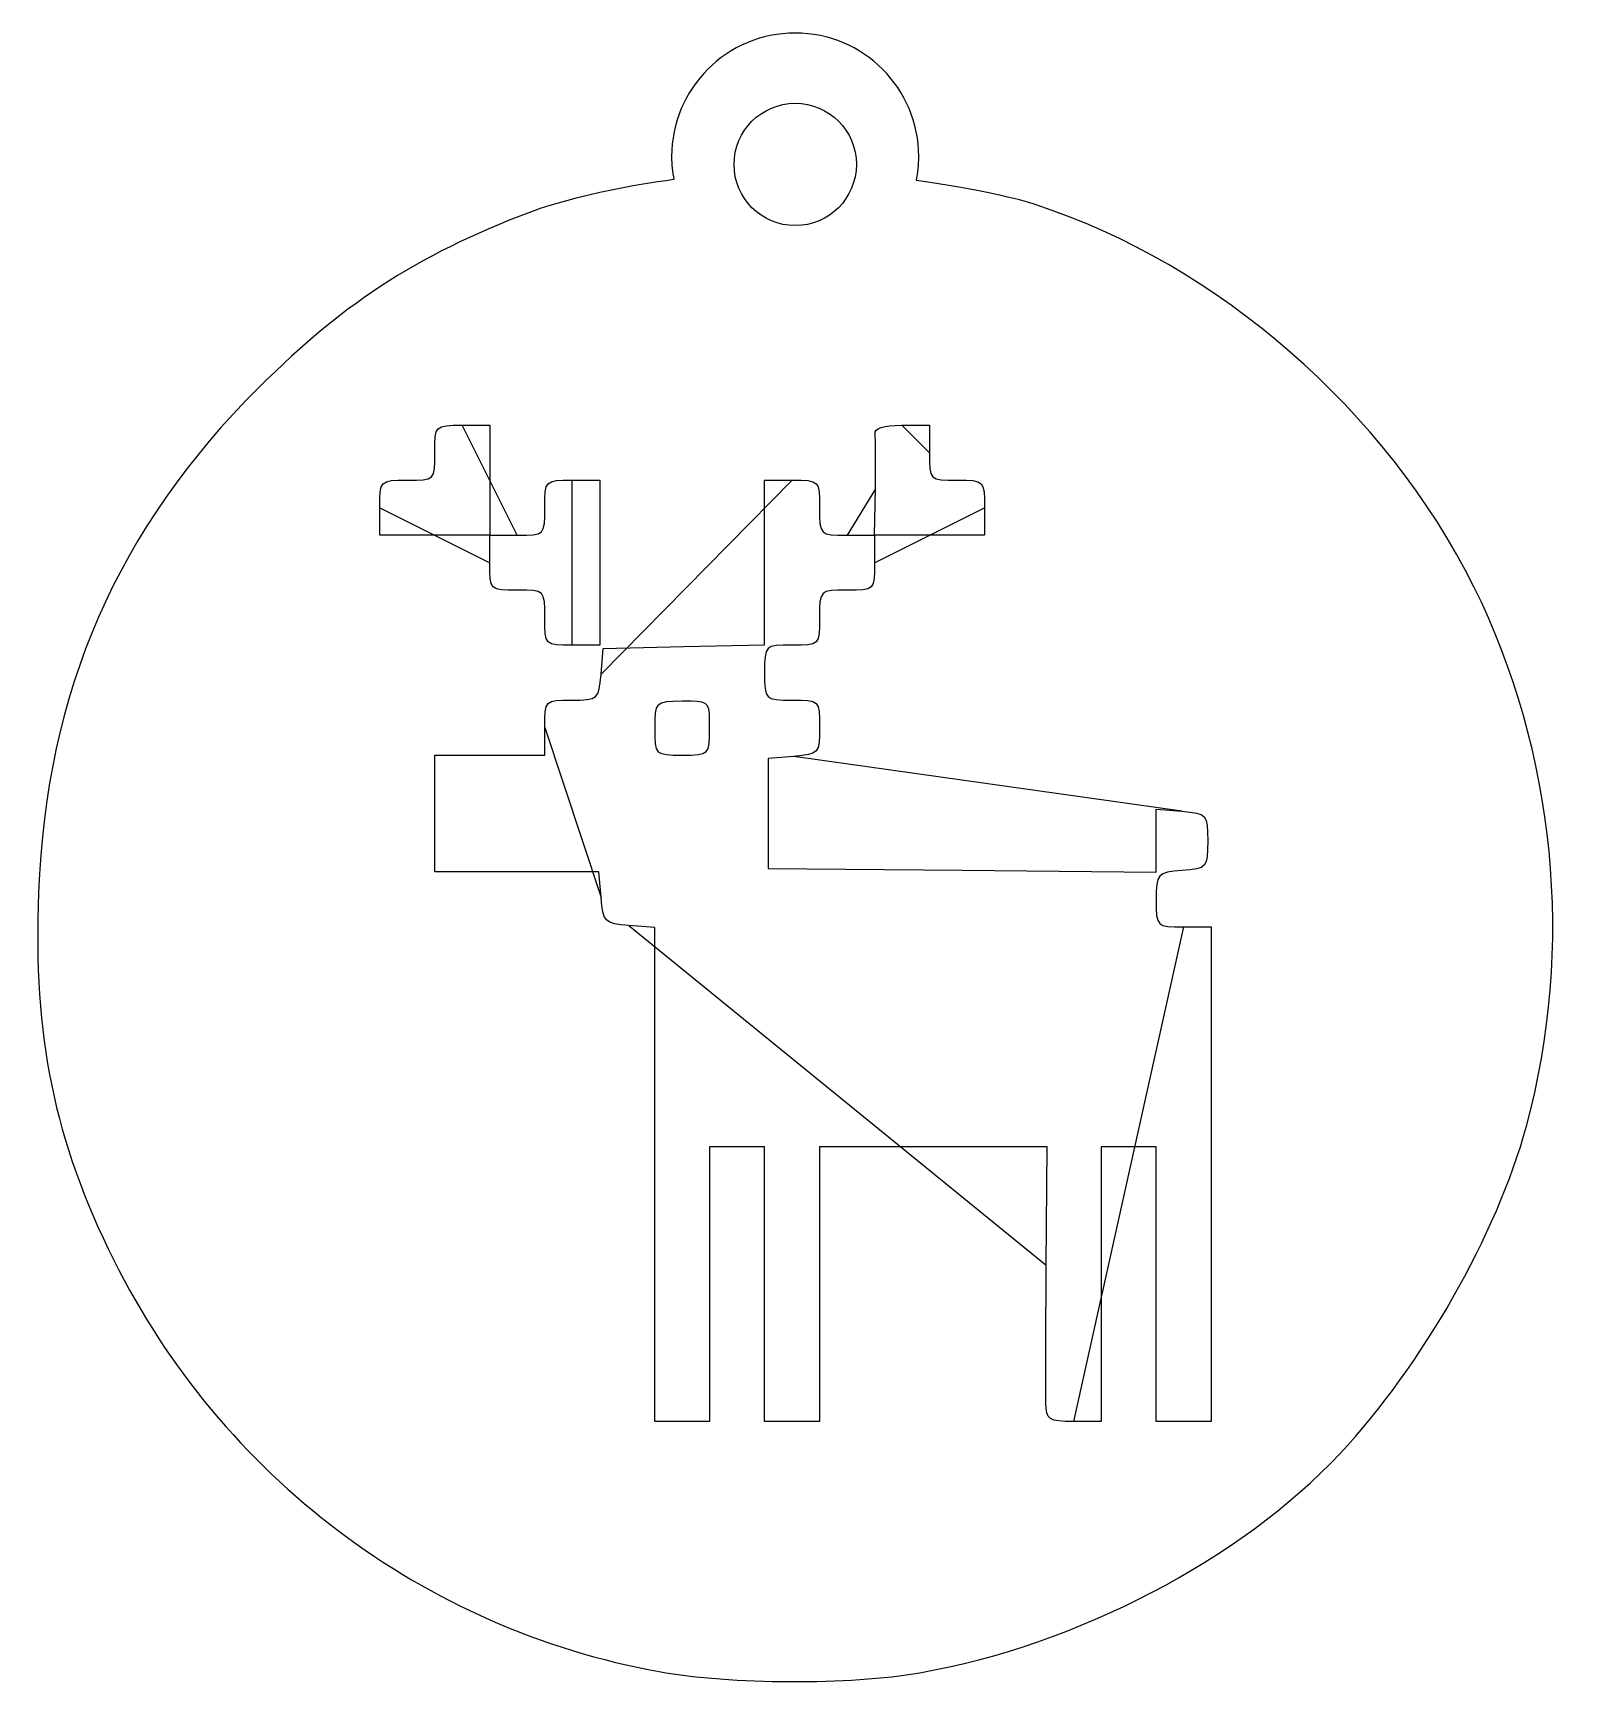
# Model space of a CAD drawing. Extents: x 10 to 298, y 10 to 282.
# Drawn here: x 13 to 74.1, y 215.7 to 281.2 of the extents above; entities that cross this region are included whole.
import ezdxf

# ---------------------------------------------------------------- set-up
doc = ezdxf.new("R2010")
doc.units = 0
doc.layers.add('Layer_1', color=7, linetype='CONTINUOUS')

msp = doc.modelspace()

# ---------------------------------------------------------------- linework, layer by layer
at = {"layer": 'Layer_1', "color": 1}
for points in [[(43.198161, 281.165492), (43.198161, 281.165492)], [(43.198161, 278.383509), (43.198161, 278.383509)], [(30.014745, 265.632796), (31.102845, 265.632796), (31.102845, 263.456047), (31.102845, 261.279299), (32.191494, 261.279299)], [(30.014745, 265.632796), (30.014745, 265.632796)], [(47.414409, 265.632796), (47.414973, 265.632796), (48.514646, 265.632796), (48.514646, 264.544146)], [(47.414414, 265.632796), (47.414409, 265.632796)], [(34.368243, 263.456047), (35.456343, 263.456047), (35.456343, 260.191199), (35.456343, 256.926351), (34.368243, 256.926351)], [(35.50762, 255.769903), (35.591956, 256.790201), (38.789006, 256.866822), (41.986053, 256.94344), (41.986053, 260.199468), (41.986053, 263.456047), (43.074153, 263.456047)], [(45.250902, 261.279299), (46.33845, 261.279299), (46.370971, 263.115947)], [(31.102845, 260.191199), (31.102845, 261.279299), (28.926646, 261.279299), (26.749898, 261.279299), (26.749898, 262.367948)], [(50.691395, 262.367948), (50.691395, 261.279299), (48.514646, 261.279299), (46.33845, 261.279299), (46.33845, 260.191199)], [(39.080584, 254.703253), (39.080584, 254.70332)], [(35.50762, 246.927308), (35.423283, 247.947606), (32.174423, 247.947606), (28.92611, 247.947606), (28.92611, 250.259954), (28.92611, 252.572853), (31.102859, 252.572853), (33.279608, 252.572853), (33.279608, 253.660952)], [(43.141951, 252.52104), (42.121653, 252.436703), (42.121653, 250.259954), (42.121653, 248.083756), (49.8078, 248.011546), (57.493944, 247.938787), (57.493944, 249.183982), (57.493944, 250.429178), (58.514242, 250.344841)], [(53.139896, 232.370813), (53.172416, 237.064412), (48.667334, 237.064412), (44.162252, 237.064412), (44.162252, 231.622815), (44.162252, 226.181217), (43.074153, 226.181217), (41.985503, 226.181217), (41.985503, 231.622815), (41.985503, 237.064412), (40.897404, 237.064412), (39.809304, 237.064412), (39.809304, 231.622815), (39.809304, 226.181217), (38.721205, 226.181217), (37.632555, 226.181217), (37.632555, 235.959777), (37.632555, 245.737784), (36.612257, 245.82267)], [(58.582044, 245.770857), (59.670693, 245.770857), (59.670693, 235.976312), (59.670693, 226.181217), (58.582044, 226.181217), (57.493944, 226.181217), (57.493944, 231.622815), (57.493944, 237.064412), (56.405845, 237.064412), (55.317195, 237.064412), (55.317195, 231.622815), (55.317195, 226.181217), (54.229096, 226.181217)]]:
    msp.add_lwpolyline(points, close=True, dxfattribs=at)
for points in [[(43.198161, 281.165492), (40.494492, 281.165603), (38.302709, 278.973819), (38.302819, 276.27015)], [(48.092953, 276.27015), (48.093063, 278.973604), (45.901616, 281.165299), (43.198161, 281.165492)], [(40.776121, 275.960918), (40.77589, 277.298758), (41.86032, 278.383436), (43.198161, 278.383509)], [(43.198161, 278.383509), (44.536002, 278.383436), (45.620432, 277.298758), (45.620201, 275.960918)], [(38.302819, 276.27015), (38.303948, 275.965062), (38.333722, 275.660753), (38.391564, 275.361196)], [(47.998696, 275.321508), (48.060904, 275.633902), (48.092473, 275.951622), (48.092953, 276.27015)], [(43.198161, 273.538878), (41.860535, 273.538951), (40.776195, 274.623293), (40.776121, 275.960918)], [(45.620201, 275.960918), (45.620127, 274.623293), (44.535787, 273.538951), (43.198161, 273.538878)], [(38.391564, 275.361196), (36.686067, 275.141963), (34.919468, 274.783869), (33.143444, 274.234512)], [(52.704421, 274.373969), (52.144803, 274.556335), (50.42386, 275.007429), (47.998696, 275.321508)], [(33.143444, 274.234512), (28.482967, 272.533409), (25.462257, 270.614947), (21.959286, 267.133205)], [(70.073766, 259.238699), (66.607061, 266.198932), (59.926629, 272.020332), (52.704421, 274.373969)], [(21.959286, 267.133205), (16.357401, 261.565291), (13.531754, 255.090938), (13.230792, 247.131256)], [(28.926646, 264.544146), (28.926646, 265.63246), (28.92644, 265.632796), (30.014745, 265.632796)], [(46.358835, 265.292697), (46.329879, 265.515923), (46.69249, 265.632729), (47.414414, 265.632796)], [(46.370971, 263.115947), (46.388751, 264.126037), (46.383107, 265.105643), (46.358835, 265.292697)], [(27.837997, 263.456047), (28.926302, 263.456047), (28.926646, 263.455833), (28.926646, 264.544146)], [(48.514646, 264.544146), (48.514646, 263.455833), (48.514655, 263.456047), (49.603299, 263.456047)], [(26.749898, 262.367948), (26.749898, 263.456262), (26.749663, 263.456047), (27.837997, 263.456047)], [(33.279594, 262.367948), (33.279594, 263.456262), (33.279599, 263.456047), (34.368243, 263.456047)], [(43.074153, 263.456047), (44.162458, 263.456047), (44.162252, 263.456262), (44.162252, 262.367948)], [(49.603299, 263.456047), (50.691632, 263.456047), (50.691395, 263.456262), (50.691395, 262.367948)], [(32.191494, 261.279299), (33.2798, 261.279299), (33.279594, 261.279581), (33.279594, 262.367948)], [(44.162252, 262.367948), (44.162252, 261.279634), (44.162258, 261.279299), (45.250902, 261.279299)], [(32.191494, 259.10255), (31.103161, 259.10255), (31.102845, 259.102832), (31.102845, 260.191199)], [(46.33845, 260.191199), (46.33845, 259.102885), (46.338685, 259.10255), (45.250351, 259.10255)], [(33.279594, 258.01445), (33.279594, 259.102764), (33.2798, 259.10255), (32.191494, 259.10255)], [(45.250351, 259.10255), (44.162187, 259.10255), (44.162252, 259.102764), (44.162252, 258.01445)], [(72.155705, 237.880762), (74.077525, 244.929135), (73.317543, 252.726043), (70.073766, 259.238699)], [(34.368243, 256.926351), (33.279938, 256.926351), (33.279594, 256.926136), (33.279594, 258.01445)], [(44.162252, 258.01445), (44.162252, 256.926136), (44.162246, 256.926351), (43.073602, 256.926351)], [(43.073602, 256.926351), (41.985297, 256.926351), (41.985503, 256.926069), (41.985503, 255.837701)], [(41.985503, 255.837701), (41.985503, 254.749388), (41.985297, 254.749602), (43.073602, 254.749602)], [(34.351172, 254.749602), (35.39339, 254.749602), (35.425493, 254.777838), (35.50762, 255.769903)], [(33.279608, 253.660952), (33.279608, 254.746444), (33.282458, 254.749602), (34.351172, 254.749602)], [(38.721191, 254.700498), (37.641042, 254.685597), (37.633092, 254.677328), (37.633092, 253.628934)], [(39.080584, 254.70332), (38.976444, 254.703885), (38.857194, 254.702474), (38.721191, 254.700498)], [(39.809841, 253.643816), (39.809841, 254.580867), (39.809846, 254.698604), (39.080584, 254.703253)], [(43.073602, 254.749602), (44.158831, 254.749602), (44.162252, 254.746639), (44.162252, 253.677491)], [(37.633092, 253.628934), (37.633092, 252.578054), (37.638454, 252.572805), (38.721191, 252.572805)], [(38.721191, 252.572805), (39.806392, 252.572805), (39.809841, 252.575345), (39.809841, 253.643816)], [(44.162252, 253.677491), (44.162252, 252.635258), (44.13399, 252.603144), (43.141951, 252.52104)], [(58.514242, 250.344841), (59.509132, 250.262497), (59.534544, 250.233064), (59.534544, 249.171855)], [(59.534544, 249.171855), (59.534544, 248.110646), (59.509172, 248.081213), (58.514242, 247.998869)], [(58.514242, 247.998869), (57.522175, 247.916765), (57.493944, 247.885204), (57.493944, 246.842971)], [(13.230792, 247.131256), (13.013989, 241.397937), (13.849026, 237.319622), (16.210662, 232.575315)], [(36.612257, 245.82267), (35.647396, 245.902534), (35.587432, 245.962418), (35.50762, 246.927308)], [(57.493944, 246.842971), (57.493944, 245.773908), (57.496766, 245.770857), (58.582044, 245.770857)], [(64.773279, 224.916179), (68.028882, 228.389634), (70.981773, 233.575344), (72.155705, 237.880762)], [(16.210662, 232.575315), (20.472979, 224.012689), (28.494386, 217.960265), (37.811134, 216.276981)], [(53.123358, 226.929216), (53.114044, 227.340733), (53.120423, 229.789468), (53.139896, 232.370813)], [(54.229096, 226.181217), (53.227376, 226.181217), (53.139162, 226.240523), (53.123358, 226.929216)], [(48.135949, 216.23123), (54.355958, 217.325894), (60.823184, 220.701712), (64.773279, 224.916179)], [(37.811134, 216.276981), (40.62345, 215.768874), (45.388685, 215.74773), (48.135949, 216.23123)]]:
    msp.add_open_spline(points, degree=3, dxfattribs=at)

doc.saveas('drawing.dxf')
